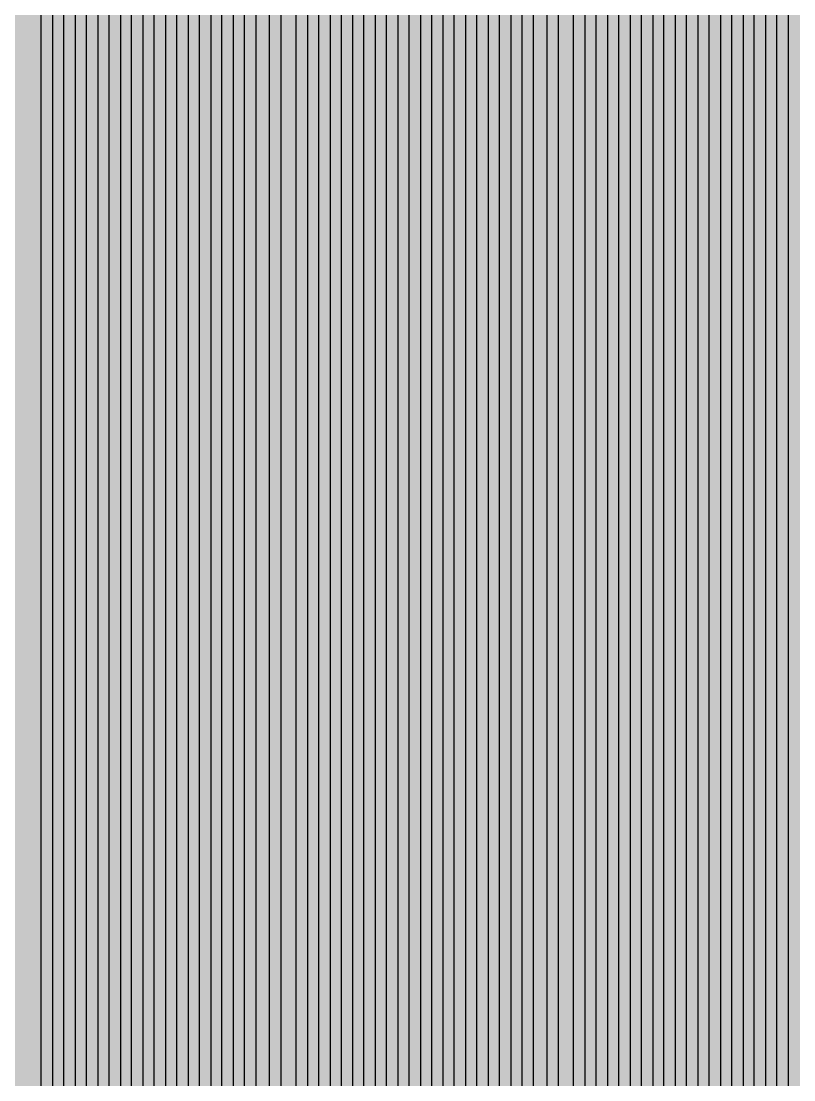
# Model space of a CAD drawing. Header units: metres. Extents: x -7240 to 10960, y -29667 to 1823.
# Drawn here: x 659.5 to 899, y -15233.6 to -14905.6 of the extents above; entities that cross this region are included whole.
import ezdxf

# ---------------------------------------------------------------- set-up
doc = ezdxf.new("R2010")
doc.units = ezdxf.units.M
doc.layers.add('Metal1', color=4, linetype='CONTINUOUS')
doc.layers.add('Polyimide', color=7, linetype='CONTINUOUS')

msp = doc.modelspace()

# ---------------------------------------------------------------- hatches: boundary and pattern name
at = {"layer": 'Polyimide'}
msp.add_hatch(color=7, dxfattribs=at).paths.add_polyline_path([(4088.45, -11806.89), (4098.72, -11851.21), (4115.58, -11893.47), (4138.63, -11932.7), (4167.35, -11967.99), (4201.08, -11998.53), (4239.03, -12023.62), (4280.35, -12042.68), (4349.18, -12073.73), (4413.2, -12113.76), (4471.26, -12162.04), (4522.3, -12217.69), (4565.39, -12279.7), (4599.74, -12346.94), (4624.73, -12418.19), (4639.91, -12492.16), (4645, -12567.5), (4639.91, -12642.84), (4624.73, -12716.8), (4599.74, -12788.06), (4565.39, -12855.3), (4522.3, -12917.31), (4471.26, -12972.96), (4413.2, -13021.24), (4349.18, -13061.27), (4280.35, -13092.32), (4239.03, -13111.38), (4201.08, -13136.47), (4167.35, -13167.01), (4138.63, -13202.3), (4115.58, -13241.52), (4098.72, -13283.78), (4088.45, -13328.11), (4085, -13373.48), (4085, -13567.5), (4099.45, -13861.55), (4142.64, -14152.77), (4214.18, -14438.35), (4313.36, -14715.55), (4439.24, -14981.69), (4590.59, -15234.21), (4765.97, -15470.68), (4963.68, -15688.82), (5181.82, -15886.53), (5418.29, -16061.91), (5670.81, -16213.26), (5936.95, -16339.14), (6214.15, -16438.32), (6499.73, -16509.85), (6790.95, -16553.05), (7085, -16567.5), (9960.38, -16567.5), (10038.79, -16571.35), (10116.45, -16582.87), (10192.6, -16601.95), (10266.52, -16628.4), (10337.49, -16661.96), (10404.83, -16702.32), (10467.89, -16749.09), (10526.06, -16801.81), (10578.78, -16859.98), (10625.55, -16923.04), (10665.91, -16990.38), (10699.48, -17061.35), (10725.93, -17135.27), (10745, -17211.43), (10756.52, -17289.08), (10760.38, -17367.5), (10760.38, -21957.3), (10721.61, -22012.91), (10685.97, -22070.59), (10653.58, -22130.14), (10624.53, -22191.39), (10598.92, -22254.16), (10576.82, -22318.25), (10558.3, -22383.46), (10543.41, -22449.6), (10532.21, -22516.46), (10524.72, -22583.84), (10520.97, -22651.53), (10520.97, -22719.32), (10524.72, -22787.01), (10532.21, -22854.38), (10543.41, -22921.24), (10558.3, -22987.38), (10576.82, -23052.6), (10598.92, -23116.68), (10624.53, -23179.45), (10653.58, -23240.71), (10685.97, -23300.26), (10721.61, -23357.93), (10760.38, -23413.54), (10760.38, -28667.5), (10756.52, -28745.91), (10745, -28823.57), (10725.93, -28899.73), (10699.48, -28973.65), (10665.91, -29044.62), (10625.55, -29111.96), (10578.78, -29175.01), (10526.06, -29233.19), (10467.89, -29285.91), (10404.83, -29332.68), (10337.49, -29373.04), (10266.52, -29406.6), (10192.6, -29433.05), (10116.45, -29452.13), (10038.79, -29463.65), (9960.38, -29467.5), (-6239.63, -29467.5), (-6318.04, -29463.65), (-6395.7, -29452.13), (-6471.85, -29433.05), (-6545.77, -29406.6), (-6616.74, -29373.04), (-6684.08, -29332.68), (-6747.14, -29285.91), (-6805.31, -29233.19), (-6858.03, -29175.01), (-6904.8, -29111.96), (-6945.16, -29044.62), (-6978.73, -28973.65), (-7005.18, -28899.73), (-7024.25, -28823.57), (-7035.77, -28745.91), (-7039.63, -28667.5), (-7039.63, -23426.32), (-6999.36, -23370.07), (-6962.33, -23311.63), (-6928.66, -23251.2), (-6898.45, -23188.96), (-6871.81, -23125.12), (-6848.81, -23059.88), (-6829.53, -22993.44), (-6814.04, -22926.02), (-6802.37, -22857.83), (-6794.57, -22789.09), (-6790.67, -22720.02), (-6790.67, -22650.84), (-6794.57, -22581.77), (-6802.37, -22513.03), (-6814.04, -22444.84), (-6829.53, -22377.42), (-6848.81, -22310.98), (-6871.81, -22245.74), (-6898.45, -22181.89), (-6928.66, -22119.66), (-6962.33, -22059.22), (-6999.36, -22000.79), (-7039.63, -21944.54), (-7039.63, -17367.5), (-7035.77, -17289.08), (-7024.25, -17211.43), (-7005.18, -17135.27), (-6978.73, -17061.35), (-6945.16, -16990.38), (-6904.8, -16923.04), (-6858.03, -16859.98), (-6805.31, -16801.81), (-6747.14, -16749.09), (-6684.08, -16702.32), (-6616.74, -16661.96), (-6545.77, -16628.4), (-6471.85, -16601.95), (-6395.7, -16582.87), (-6318.04, -16571.35), (-6239.63, -16567.5), (-3334, -16567.5), (-3039.95, -16553.05), (-2748.73, -16509.85), (-2463.15, -16438.32), (-2185.95, -16339.14), (-1919.81, -16213.26), (-1667.29, -16061.91), (-1430.82, -15886.53), (-1212.68, -15688.82), (-1014.97, -15470.68), (-839.59, -15234.21), (-688.24, -14981.69), (-562.36, -14715.55), (-463.18, -14438.35), (-391.64, -14152.77), (-348.45, -13861.55), (-334, -13567.5), (-334, -13373.48), (-337.45, -13328.11), (-347.72, -13283.78), (-364.58, -13241.52), (-387.63, -13202.3), (-416.35, -13167.01), (-450.08, -13136.47), (-488.03, -13111.38), (-529.35, -13092.32), (-529.35, -13092.32), (-598.18, -13061.27), (-662.2, -13021.24), (-720.26, -12972.96), (-771.3, -12917.31), (-814.39, -12855.3), (-848.74, -12788.06), (-873.73, -12716.8), (-888.91, -12642.84), (-894, -12567.5), (-888.91, -12492.16), (-873.73, -12418.19), (-848.74, -12346.94), (-814.39, -12279.7), (-771.3, -12217.69), (-720.26, -12162.04), (-662.2, -12113.76), (-598.18, -12073.73), (-529.35, -12042.68), (-488.03, -12023.62), (-450.08, -11998.53), (-416.35, -11967.99), (-387.63, -11932.7), (-364.58, -11893.47), (-347.72, -11851.21), (-337.45, -11806.89), (-334, -11761.52), (-334, -11074.31), (-337.45, -11028.94), (-347.72, -10984.62), (-364.58, -10942.36), (-387.63, -10903.13), (-416.35, -10867.84), (-450.08, -10837.3), (-488.03, -10812.21), (-529.35, -10793.16), (-529.35, -10793.16), (-598.18, -10762.1), (-662.2, -10722.07), (-720.26, -10673.8), (-771.3, -10618.15), (-814.39, -10556.13), (-848.74, -10488.89), (-873.73, -10417.64), (-888.91, -10343.67), (-894, -10268.33), (-888.91, -10192.99), (-873.73, -10119.03), (-848.74, -10047.77), (-814.39, -9980.53), (-771.3, -9918.52), (-720.26, -9862.87), (-662.2, -9814.59), (-598.18, -9774.56), (-529.35, -9743.51), (-488.03, -9724.45), (-450.08, -9699.36), (-416.35, -9668.82), (-387.63, -9633.53), (-364.58, -9594.31), (-347.72, -9552.05), (-337.45, -9507.72), (-334, -9462.35), (-334, -8775.14), (-337.45, -8729.78), (-347.72, -8685.45), (-364.58, -8643.19), (-387.63, -8603.96), (-416.35, -8568.68), (-450.08, -8538.14), (-488.03, -8513.05), (-529.35, -8493.99), (-529.35, -8493.99), (-598.18, -8462.94), (-662.2, -8422.91), (-720.26, -8374.63), (-771.3, -8318.98), (-814.39, -8256.97), (-848.74, -8189.73), (-873.73, -8118.47), (-888.91, -8044.5), (-894, -7969.17), (-888.91, -7893.83), (-873.73, -7819.86), (-848.74, -7748.61), (-814.39, -7681.36), (-771.3, -7619.35), (-720.26, -7563.7), (-662.2, -7515.42), (-598.18, -7475.4), (-529.35, -7444.34), (-529.35, -7444.34), (-488.03, -7425.28), (-450.08, -7400.2), (-416.35, -7369.66), (-387.63, -7334.37), (-364.58, -7295.14), (-347.72, -7252.88), (-337.45, -7208.56), (-334, -7163.19), (-334, -6475.98), (-337.45, -6430.61), (-347.72, -6386.29), (-364.58, -6344.02), (-387.63, -6304.8), (-416.35, -6269.51), (-450.08, -6238.97), (-488.03, -6213.88), (-529.35, -6194.82), (-529.35, -6194.82), (-598.18, -6163.77), (-662.2, -6123.74), (-720.26, -6075.46), (-771.3, -6019.81), (-814.39, -5957.8), (-848.74, -5890.56), (-873.73, -5819.31), (-888.91, -5745.34), (-894, -5670), (-888.91, -5594.66), (-873.73, -5520.69), (-848.74, -5449.44), (-814.39, -5382.2), (-771.3, -5320.19), (-720.26, -5264.54), (-662.2, -5216.26), (-598.18, -5176.23), (-529.35, -5145.18), (-529.35, -5145.18), (-488.03, -5126.12), (-450.08, -5101.03), (-416.35, -5070.49), (-387.63, -5035.2), (-364.58, -4995.98), (-347.72, -4953.71), (-337.45, -4909.39), (-334, -4864.02), (-334, 380), (-334, 1522.5), (-289, 1522.5), (-288.78, 1515.63), (-288.1, 1508.79), (-286.98, 1502.02), (-285.42, 1495.32), (-283.43, 1488.75), (-281.01, 1482.32), (-278.17, 1476.06), (-274.93, 1470), (-271.3, 1464.17), (-267.3, 1458.58), (-262.94, 1453.27), (-258.25, 1448.25), (-253.23, 1443.56), (-247.92, 1439.2), (-242.33, 1435.2), (-236.5, 1431.57), (-230.44, 1428.33), (-224.18, 1425.49), (-217.75, 1423.07), (-211.18, 1421.08), (-204.48, 1419.52), (-197.71, 1418.4), (-190.87, 1417.72), (-184, 1417.5), (-177.13, 1417.72), (-170.29, 1418.4), (-163.52, 1419.52), (-156.82, 1421.08), (-150.25, 1423.07), (-143.82, 1425.49), (-137.56, 1428.33), (-131.5, 1431.57), (-125.67, 1435.2), (-120.08, 1439.2), (-114.77, 1443.56), (-109.75, 1448.25), (-105.06, 1453.27), (-100.7, 1458.58), (-96.7, 1464.17), (-93.07, 1470), (-89.83, 1476.06), (-86.99, 1482.32), (-84.57, 1488.75), (-82.58, 1495.32), (-81.02, 1502.02), (-79.9, 1508.79), (-79.22, 1515.63), (-79, 1522.5), (1786, 1522.5), (3835, 1522.5), (3835.21, 1529.04), (3835.86, 1535.55), (3836.92, 1542.01), (3838.41, 1548.38), (3840.31, 1554.64), (3842.61, 1560.77), (3845.31, 1566.73), (3848.4, 1572.5), (3851.85, 1578.06), (3855.66, 1583.38), (3859.82, 1588.43), (3864.29, 1593.21), (3869.07, 1597.68), (3874.12, 1601.84), (3879.44, 1605.65), (3885, 1609.1), (3890.77, 1612.19), (3896.73, 1614.89), (3902.86, 1617.19), (3909.12, 1619.09), (3915.49, 1620.58), (3921.95, 1621.64), (3928.46, 1622.29), (3935, 1622.5), (3941.54, 1622.29), (3948.05, 1621.64), (3954.51, 1620.58), (3960.88, 1619.09), (3967.14, 1617.19), (3973.27, 1614.89), (3979.23, 1612.19), (3985, 1609.1), (3990.56, 1605.65), (3995.88, 1601.84), (4000.93, 1597.68), (4005.71, 1593.21), (4010.18, 1588.43), (4014.34, 1583.38), (4018.15, 1578.06), (4021.6, 1572.5), (4024.69, 1566.73), (4027.39, 1560.77), (4029.69, 1554.64), (4031.59, 1548.38), (4033.08, 1542.01), (4034.14, 1535.55), (4034.79, 1529.04), (4035, 1522.5), (4085, 1522.5), (4085, 380), (4085, 330), (4085, -4864.02), (4088.45, -4909.39), (4098.72, -4953.71), (4115.58, -4995.98), (4138.63, -5035.2), (4167.35, -5070.49), (4201.08, -5101.03), (4239.03, -5126.12), (4280.35, -5145.18), (4280.35, -5145.18), (4349.18, -5176.23), (4413.2, -5216.26), (4471.26, -5264.54), (4522.3, -5320.19), (4565.39, -5382.2), (4599.74, -5449.44), (4624.73, -5520.69), (4639.91, -5594.66), (4645, -5670), (4639.91, -5745.34), (4624.73, -5819.31), (4599.74, -5890.56), (4565.39, -5957.8), (4522.3, -6019.81), (4471.26, -6075.46), (4413.2, -6123.74), (4349.18, -6163.77), (4280.35, -6194.82), (4239.03, -6213.88), (4201.08, -6238.97), (4167.35, -6269.51), (4138.63, -6304.8), (4115.58, -6344.02), (4098.72, -6386.29), (4088.45, -6430.61), (4085, -6475.98), (4085, -11761.52), (4088.45, -11806.89)])

# ---------------------------------------------------------------- linework, layer by layer
at = {"layer": 'Metal1'}
for points in [[(665.75, -15255.7), (665.75, -15232.85), (665.75, -15209.99), (665.75, -15187.13), (665.75, -15164.27), (665.75, -15141.42), (665.75, -15118.56), (665.75, -15095.7), (665.75, -15072.85), (665.75, -15049.99), (665.75, -15027.13), (665.75, -15004.28), (665.75, -14981.42), (665.75, -14958.56), (665.75, -14935.71), (665.75, -14912.85), (665.75, -14889.99)], [(669.25, -14889.99), (669.25, -14912.85), (669.25, -14935.71), (669.25, -14958.56), (669.25, -14981.42), (669.25, -15004.28), (669.25, -15027.13), (669.25, -15049.99), (669.25, -15072.85), (669.25, -15095.7), (669.25, -15118.56), (669.25, -15141.42), (669.25, -15164.27), (669.25, -15187.13), (669.25, -15209.99), (669.25, -15232.85), (669.25, -15255.7)], [(672.75, -15255.7), (672.75, -15232.85), (672.75, -15209.99), (672.75, -15187.13), (672.75, -15164.27), (672.75, -15141.42), (672.75, -15118.56), (672.75, -15095.7), (672.75, -15072.85), (672.75, -15049.99), (672.75, -15027.13), (672.75, -15004.28), (672.75, -14981.42), (672.75, -14958.56), (672.75, -14935.71), (672.75, -14912.85), (672.75, -14889.99)], [(676.25, -14889.99), (676.25, -14912.85), (676.25, -14935.71), (676.25, -14958.56), (676.25, -14981.42), (676.25, -15004.28), (676.25, -15027.13), (676.25, -15049.99), (676.25, -15072.85), (676.25, -15095.7), (676.25, -15118.56), (676.25, -15141.42), (676.25, -15164.27), (676.25, -15187.13), (676.25, -15209.99), (676.25, -15232.85), (676.25, -15255.7)], [(679.75, -15255.7), (679.75, -15232.85), (679.75, -15209.99), (679.75, -15187.13), (679.75, -15164.27), (679.75, -15141.42), (679.75, -15118.56), (679.75, -15095.7), (679.75, -15072.85), (679.75, -15049.99), (679.75, -15027.13), (679.75, -15004.28), (679.75, -14981.42), (679.75, -14958.56), (679.75, -14935.71), (679.75, -14912.85), (679.75, -14889.99)], [(683.25, -14889.99), (683.25, -14912.85), (683.25, -14935.71), (683.25, -14958.56), (683.25, -14981.42), (683.25, -15004.28), (683.25, -15027.13), (683.25, -15049.99), (683.25, -15072.85), (683.25, -15095.7), (683.25, -15118.56), (683.25, -15141.42), (683.25, -15164.27), (683.25, -15187.13), (683.25, -15209.99), (683.25, -15232.85), (683.25, -15255.7)], [(686.75, -15255.7), (686.75, -15232.85), (686.75, -15209.99), (686.75, -15187.13), (686.75, -15164.27), (686.75, -15141.42), (686.75, -15118.56), (686.75, -15095.7), (686.75, -15072.85), (686.75, -15049.99), (686.75, -15027.13), (686.75, -15004.28), (686.75, -14981.42), (686.75, -14958.56), (686.75, -14935.71), (686.75, -14912.85), (686.75, -14889.99)], [(690.25, -14889.99), (690.25, -14912.85), (690.25, -14935.71), (690.25, -14958.56), (690.25, -14981.42), (690.25, -15004.28), (690.25, -15027.13), (690.25, -15049.99), (690.25, -15072.85), (690.25, -15095.7), (690.25, -15118.56), (690.25, -15141.42), (690.25, -15164.27), (690.25, -15187.13), (690.25, -15209.99), (690.25, -15232.85), (690.25, -15255.7)], [(693.75, -15255.7), (693.75, -15232.85), (693.75, -15209.99), (693.75, -15187.13), (693.75, -15164.27), (693.75, -15141.42), (693.75, -15118.56), (693.75, -15095.7), (693.75, -15072.85), (693.75, -15049.99), (693.75, -15027.13), (693.75, -15004.28), (693.75, -14981.42), (693.75, -14958.56), (693.75, -14935.71), (693.75, -14912.85), (693.75, -14889.99)], [(697.25, -14889.99), (697.25, -14912.85), (697.25, -14935.71), (697.25, -14958.56), (697.25, -14981.42), (697.25, -15004.28), (697.25, -15027.13), (697.25, -15049.99), (697.25, -15072.85), (697.25, -15095.7), (697.25, -15118.56), (697.25, -15141.42), (697.25, -15164.27), (697.25, -15187.13), (697.25, -15209.99), (697.25, -15232.85), (697.25, -15255.7)], [(700.75, -15255.7), (700.75, -15232.85), (700.75, -15209.99), (700.75, -15187.13), (700.75, -15164.27), (700.75, -15141.42), (700.75, -15118.56), (700.75, -15095.7), (700.75, -15072.85), (700.75, -15049.99), (700.75, -15027.13), (700.75, -15004.28), (700.75, -14981.42), (700.75, -14958.56), (700.75, -14935.71), (700.75, -14912.85), (700.75, -14889.99)], [(704.25, -14889.99), (704.25, -14912.85), (704.25, -14935.71), (704.25, -14958.56), (704.25, -14981.42), (704.25, -15004.28), (704.25, -15027.13), (704.25, -15049.99), (704.25, -15072.85), (704.25, -15095.7), (704.25, -15118.56), (704.25, -15141.42), (704.25, -15164.27), (704.25, -15187.13), (704.25, -15209.99), (704.25, -15232.85), (704.25, -15255.7)], [(707.75, -15255.7), (707.75, -15232.85), (707.75, -15209.99), (707.75, -15187.13), (707.75, -15164.27), (707.75, -15141.42), (707.75, -15118.56), (707.75, -15095.7), (707.75, -15072.85), (707.75, -15049.99), (707.75, -15027.13), (707.75, -15004.28), (707.75, -14981.42), (707.75, -14958.56), (707.75, -14935.71), (707.75, -14912.85), (707.75, -14889.99)], [(711.25, -14889.99), (711.25, -14912.85), (711.25, -14935.71), (711.25, -14958.56), (711.25, -14981.42), (711.25, -15004.28), (711.25, -15027.13), (711.25, -15049.99), (711.25, -15072.85), (711.25, -15095.7), (711.25, -15118.56), (711.25, -15141.42), (711.25, -15164.27), (711.25, -15187.13), (711.25, -15209.99), (711.25, -15232.85), (711.25, -15255.7)], [(714.75, -15255.7), (714.75, -15232.85), (714.75, -15209.99), (714.75, -15187.13), (714.75, -15164.27), (714.75, -15141.42), (714.75, -15118.56), (714.75, -15095.7), (714.75, -15072.85), (714.75, -15049.99), (714.75, -15027.13), (714.75, -15004.28), (714.75, -14981.42), (714.75, -14958.56), (714.75, -14935.71), (714.75, -14912.85), (714.75, -14889.99)], [(718.25, -14889.99), (718.25, -14912.85), (718.25, -14935.71), (718.25, -14958.56), (718.25, -14981.42), (718.25, -15004.28), (718.25, -15027.13), (718.25, -15049.99), (718.25, -15072.85), (718.25, -15095.7), (718.25, -15118.56), (718.25, -15141.42), (718.25, -15164.27), (718.25, -15187.13), (718.25, -15209.99), (718.25, -15232.85), (718.25, -15255.7)], [(721.75, -15255.7), (721.75, -15232.85), (721.75, -15209.99), (721.75, -15187.13), (721.75, -15164.27), (721.75, -15141.42), (721.75, -15118.56), (721.75, -15095.7), (721.75, -15072.85), (721.75, -15049.99), (721.75, -15027.13), (721.75, -15004.28), (721.75, -14981.42), (721.75, -14958.56), (721.75, -14935.71), (721.75, -14912.85), (721.75, -14889.99)], [(725.25, -14889.99), (725.25, -14912.85), (725.25, -14935.71), (725.25, -14958.56), (725.25, -14981.42), (725.25, -15004.28), (725.25, -15027.13), (725.25, -15049.99), (725.25, -15072.85), (725.25, -15095.7), (725.25, -15118.56), (725.25, -15141.42), (725.25, -15164.27), (725.25, -15187.13), (725.25, -15209.99), (725.25, -15232.85), (725.25, -15255.7)], [(728.75, -15255.7), (728.75, -15232.85), (728.75, -15209.99), (728.75, -15187.13), (728.75, -15164.27), (728.75, -15141.42), (728.75, -15118.56), (728.75, -15095.7), (728.75, -15072.85), (728.75, -15049.99), (728.75, -15027.13), (728.75, -15004.28), (728.75, -14981.42), (728.75, -14958.56), (728.75, -14935.71), (728.75, -14912.85), (728.75, -14889.99)], [(732.25, -14889.99), (732.25, -14912.85), (732.25, -14935.71), (732.25, -14958.56), (732.25, -14981.42), (732.25, -15004.28), (732.25, -15027.13), (732.25, -15049.99), (732.25, -15072.85), (732.25, -15095.7), (732.25, -15118.56), (732.25, -15141.42), (732.25, -15164.27), (732.25, -15187.13), (732.25, -15209.99), (732.25, -15232.85), (732.25, -15255.7)], [(736.5, -15255.7), (736.5, -15232.85), (736.5, -15209.99), (736.5, -15187.13), (736.5, -15164.27), (736.5, -15141.42), (736.5, -15118.56), (736.5, -15095.7), (736.5, -15072.85), (736.5, -15049.99), (736.5, -15027.13), (736.5, -15004.28), (736.5, -14981.42), (736.5, -14958.56), (736.5, -14935.71), (736.5, -14912.85), (736.5, -14889.99)], [(740, -14889.99), (740, -14912.85), (740, -14935.71), (740, -14958.56), (740, -14981.42), (740, -15004.28), (740, -15027.13), (740, -15049.99), (740, -15072.85), (740, -15095.7), (740, -15118.56), (740, -15141.42), (740, -15164.27), (740, -15187.13), (740, -15209.99), (740, -15232.85), (740, -15255.7)], [(744.75, -15255.7), (744.75, -15232.85), (744.75, -15209.99), (744.75, -15187.13), (744.75, -15164.27), (744.75, -15141.42), (744.75, -15118.56), (744.75, -15095.7), (744.75, -15072.85), (744.75, -15049.99), (744.75, -15027.13), (744.75, -15004.28), (744.75, -14981.42), (744.75, -14958.56), (744.75, -14935.71), (744.75, -14912.85), (744.75, -14889.99)], [(748.25, -14889.99), (748.25, -14912.85), (748.25, -14935.71), (748.25, -14958.56), (748.25, -14981.42), (748.25, -15004.28), (748.25, -15027.13), (748.25, -15049.99), (748.25, -15072.85), (748.25, -15095.7), (748.25, -15118.56), (748.25, -15141.42), (748.25, -15164.27), (748.25, -15187.13), (748.25, -15209.99), (748.25, -15232.85), (748.25, -15255.7)], [(751.75, -15255.7), (751.75, -15232.85), (751.75, -15209.99), (751.75, -15187.13), (751.75, -15164.27), (751.75, -15141.42), (751.75, -15118.56), (751.75, -15095.7), (751.75, -15072.85), (751.75, -15049.99), (751.75, -15027.13), (751.75, -15004.28), (751.75, -14981.42), (751.75, -14958.56), (751.75, -14935.71), (751.75, -14912.85), (751.75, -14889.99)], [(755.25, -14889.99), (755.25, -14912.85), (755.25, -14935.71), (755.25, -14958.56), (755.25, -14981.42), (755.25, -15004.28), (755.25, -15027.13), (755.25, -15049.99), (755.25, -15072.85), (755.25, -15095.7), (755.25, -15118.56), (755.25, -15141.42), (755.25, -15164.27), (755.25, -15187.13), (755.25, -15209.99), (755.25, -15232.85), (755.25, -15255.7)], [(758.75, -15255.7), (758.75, -15232.85), (758.75, -15209.99), (758.75, -15187.13), (758.75, -15164.27), (758.75, -15141.42), (758.75, -15118.56), (758.75, -15095.7), (758.75, -15072.85), (758.75, -15049.99), (758.75, -15027.13), (758.75, -15004.28), (758.75, -14981.42), (758.75, -14958.56), (758.75, -14935.71), (758.75, -14912.85), (758.75, -14889.99)], [(762.25, -14889.99), (762.25, -14912.85), (762.25, -14935.71), (762.25, -14958.56), (762.25, -14981.42), (762.25, -15004.28), (762.25, -15027.13), (762.25, -15049.99), (762.25, -15072.85), (762.25, -15095.7), (762.25, -15118.56), (762.25, -15141.42), (762.25, -15164.27), (762.25, -15187.13), (762.25, -15209.99), (762.25, -15232.85), (762.25, -15255.7)], [(765.75, -15255.7), (765.75, -15232.85), (765.75, -15209.99), (765.75, -15187.13), (765.75, -15164.27), (765.75, -15141.42), (765.75, -15118.56), (765.75, -15095.7), (765.75, -15072.85), (765.75, -15049.99), (765.75, -15027.13), (765.75, -15004.28), (765.75, -14981.42), (765.75, -14958.56), (765.75, -14935.71), (765.75, -14912.85), (765.75, -14889.99)], [(769.25, -14889.99), (769.25, -14912.85), (769.25, -14935.71), (769.25, -14958.56), (769.25, -14981.42), (769.25, -15004.28), (769.25, -15027.13), (769.25, -15049.99), (769.25, -15072.85), (769.25, -15095.7), (769.25, -15118.56), (769.25, -15141.42), (769.25, -15164.27), (769.25, -15187.13), (769.25, -15209.99), (769.25, -15232.85), (769.25, -15255.7)], [(772.75, -15255.7), (772.75, -15232.85), (772.75, -15209.99), (772.75, -15187.13), (772.75, -15164.27), (772.75, -15141.42), (772.75, -15118.56), (772.75, -15095.7), (772.75, -15072.85), (772.75, -15049.99), (772.75, -15027.13), (772.75, -15004.28), (772.75, -14981.42), (772.75, -14958.56), (772.75, -14935.71), (772.75, -14912.85), (772.75, -14889.99)], [(776.25, -14889.99), (776.25, -14912.85), (776.25, -14935.71), (776.25, -14958.56), (776.25, -14981.42), (776.25, -15004.28), (776.25, -15027.13), (776.25, -15049.99), (776.25, -15072.85), (776.25, -15095.7), (776.25, -15118.56), (776.25, -15141.42), (776.25, -15164.27), (776.25, -15187.13), (776.25, -15209.99), (776.25, -15232.85), (776.25, -15255.7)], [(779.75, -15255.7), (779.75, -15232.85), (779.75, -15209.99), (779.75, -15187.13), (779.75, -15164.27), (779.75, -15141.42), (779.75, -15118.56), (779.75, -15095.7), (779.75, -15072.85), (779.75, -15049.99), (779.75, -15027.13), (779.75, -15004.28), (779.75, -14981.42), (779.75, -14958.56), (779.75, -14935.71), (779.75, -14912.85), (779.75, -14889.99)], [(783.25, -14889.99), (783.25, -14912.85), (783.25, -14935.71), (783.25, -14958.56), (783.25, -14981.42), (783.25, -15004.28), (783.25, -15027.13), (783.25, -15049.99), (783.25, -15072.85), (783.25, -15095.7), (783.25, -15118.56), (783.25, -15141.42), (783.25, -15164.27), (783.25, -15187.13), (783.25, -15209.99), (783.25, -15232.85), (783.25, -15255.7)], [(786.75, -15255.7), (786.75, -15232.85), (786.75, -15209.99), (786.75, -15187.13), (786.75, -15164.27), (786.75, -15141.42), (786.75, -15118.56), (786.75, -15095.7), (786.75, -15072.85), (786.75, -15049.99), (786.75, -15027.13), (786.75, -15004.28), (786.75, -14981.42), (786.75, -14958.56), (786.75, -14935.71), (786.75, -14912.85), (786.75, -14889.99)], [(790.25, -14889.99), (790.25, -14912.85), (790.25, -14935.71), (790.25, -14958.56), (790.25, -14981.42), (790.25, -15004.28), (790.25, -15027.13), (790.25, -15049.99), (790.25, -15072.85), (790.25, -15095.7), (790.25, -15118.56), (790.25, -15141.42), (790.25, -15164.27), (790.25, -15187.13), (790.25, -15209.99), (790.25, -15232.85), (790.25, -15255.7)], [(793.75, -15255.7), (793.75, -15232.85), (793.75, -15209.99), (793.75, -15187.13), (793.75, -15164.27), (793.75, -15141.42), (793.75, -15118.56), (793.75, -15095.7), (793.75, -15072.85), (793.75, -15049.99), (793.75, -15027.13), (793.75, -15004.28), (793.75, -14981.42), (793.75, -14958.56), (793.75, -14935.71), (793.75, -14912.85), (793.75, -14889.99)], [(797.25, -14889.99), (797.25, -14912.85), (797.25, -14935.71), (797.25, -14958.56), (797.25, -14981.42), (797.25, -15004.28), (797.25, -15027.13), (797.25, -15049.99), (797.25, -15072.85), (797.25, -15095.7), (797.25, -15118.56), (797.25, -15141.42), (797.25, -15164.27), (797.25, -15187.13), (797.25, -15209.99), (797.25, -15232.85), (797.25, -15255.7)], [(800.75, -15255.7), (800.75, -15232.85), (800.75, -15209.99), (800.75, -15187.13), (800.75, -15164.27), (800.75, -15141.42), (800.75, -15118.56), (800.75, -15095.7), (800.75, -15072.85), (800.75, -15049.99), (800.75, -15027.13), (800.75, -15004.28), (800.75, -14981.42), (800.75, -14958.56), (800.75, -14935.71), (800.75, -14912.85), (800.75, -14889.99)], [(804.25, -14889.99), (804.25, -14912.85), (804.25, -14935.71), (804.25, -14958.56), (804.25, -14981.42), (804.25, -15004.28), (804.25, -15027.13), (804.25, -15049.99), (804.25, -15072.85), (804.25, -15095.7), (804.25, -15118.56), (804.25, -15141.42), (804.25, -15164.27), (804.25, -15187.13), (804.25, -15209.99), (804.25, -15232.85), (804.25, -15255.7)], [(807.75, -15255.7), (807.75, -15232.85), (807.75, -15209.99), (807.75, -15187.13), (807.75, -15164.27), (807.75, -15141.42), (807.75, -15118.56), (807.75, -15095.7), (807.75, -15072.85), (807.75, -15049.99), (807.75, -15027.13), (807.75, -15004.28), (807.75, -14981.42), (807.75, -14958.56), (807.75, -14935.71), (807.75, -14912.85), (807.75, -14889.99)], [(811.25, -14889.99), (811.25, -14912.85), (811.25, -14935.71), (811.25, -14958.56), (811.25, -14981.42), (811.25, -15004.28), (811.25, -15027.13), (811.25, -15049.99), (811.25, -15072.85), (811.25, -15095.7), (811.25, -15118.56), (811.25, -15141.42), (811.25, -15164.27), (811.25, -15187.13), (811.25, -15209.99), (811.25, -15232.85), (811.25, -15255.7)], [(814.75, -15255.7), (814.75, -15232.85), (814.75, -15209.99), (814.75, -15187.13), (814.75, -15164.27), (814.75, -15141.42), (814.75, -15118.56), (814.75, -15095.7), (814.75, -15072.85), (814.75, -15049.99), (814.75, -15027.13), (814.75, -15004.28), (814.75, -14981.42), (814.75, -14958.56), (814.75, -14935.71), (814.75, -14912.85), (814.75, -14889.99)], [(818.25, -14889.99), (818.25, -14912.85), (818.25, -14935.71), (818.25, -14958.56), (818.25, -14981.42), (818.25, -15004.28), (818.25, -15027.13), (818.25, -15049.99), (818.25, -15072.85), (818.25, -15095.7), (818.25, -15118.56), (818.25, -15141.42), (818.25, -15164.27), (818.25, -15187.13), (818.25, -15209.99), (818.25, -15232.85), (818.25, -15255.7)], [(822.5, -15255.7), (822.5, -15232.85), (822.5, -15209.99), (822.5, -15187.13), (822.5, -15164.27), (822.5, -15141.42), (822.5, -15118.56), (822.5, -15095.7), (822.5, -15072.85), (822.5, -15049.99), (822.5, -15027.13), (822.5, -15004.28), (822.5, -14981.42), (822.5, -14958.56), (822.5, -14935.71), (822.5, -14912.85), (822.5, -14889.99)], [(826, -14889.99), (826, -14912.85), (826, -14935.71), (826, -14958.56), (826, -14981.42), (826, -15004.28), (826, -15027.13), (826, -15049.99), (826, -15072.85), (826, -15095.7), (826, -15118.56), (826, -15141.42), (826, -15164.27), (826, -15187.13), (826, -15209.99), (826, -15232.85), (826, -15255.7)], [(830.75, -15255.7), (830.75, -15232.85), (830.75, -15209.99), (830.75, -15187.13), (830.75, -15164.27), (830.75, -15141.42), (830.75, -15118.56), (830.75, -15095.7), (830.75, -15072.85), (830.75, -15049.99), (830.75, -15027.13), (830.75, -15004.28), (830.75, -14981.42), (830.75, -14958.56), (830.75, -14935.71), (830.75, -14912.85), (830.75, -14889.99)], [(834.25, -14889.99), (834.25, -14912.85), (834.25, -14935.71), (834.25, -14958.56), (834.25, -14981.42), (834.25, -15004.28), (834.25, -15027.13), (834.25, -15049.99), (834.25, -15072.85), (834.25, -15095.7), (834.25, -15118.56), (834.25, -15141.42), (834.25, -15164.27), (834.25, -15187.13), (834.25, -15209.99), (834.25, -15232.85), (834.25, -15255.7)], [(837.75, -15255.7), (837.75, -15232.85), (837.75, -15209.99), (837.75, -15187.13), (837.75, -15164.27), (837.75, -15141.42), (837.75, -15118.56), (837.75, -15095.7), (837.75, -15072.85), (837.75, -15049.99), (837.75, -15027.13), (837.75, -15004.28), (837.75, -14981.42), (837.75, -14958.56), (837.75, -14935.71), (837.75, -14912.85), (837.75, -14889.99)], [(841.25, -14889.99), (841.25, -14912.85), (841.25, -14935.71), (841.25, -14958.56), (841.25, -14981.42), (841.25, -15004.28), (841.25, -15027.13), (841.25, -15049.99), (841.25, -15072.85), (841.25, -15095.7), (841.25, -15118.56), (841.25, -15141.42), (841.25, -15164.27), (841.25, -15187.13), (841.25, -15209.99), (841.25, -15232.85), (841.25, -15255.7)], [(844.75, -15255.7), (844.75, -15232.85), (844.75, -15209.99), (844.75, -15187.13), (844.75, -15164.27), (844.75, -15141.42), (844.75, -15118.56), (844.75, -15095.7), (844.75, -15072.85), (844.75, -15049.99), (844.75, -15027.13), (844.75, -15004.28), (844.75, -14981.42), (844.75, -14958.56), (844.75, -14935.71), (844.75, -14912.85), (844.75, -14889.99)], [(848.25, -14889.99), (848.25, -14912.85), (848.25, -14935.71), (848.25, -14958.56), (848.25, -14981.42), (848.25, -15004.28), (848.25, -15027.13), (848.25, -15049.99), (848.25, -15072.85), (848.25, -15095.7), (848.25, -15118.56), (848.25, -15141.42), (848.25, -15164.27), (848.25, -15187.13), (848.25, -15209.99), (848.25, -15232.85), (848.25, -15255.7)], [(851.75, -15255.7), (851.75, -15232.85), (851.75, -15209.99), (851.75, -15187.13), (851.75, -15164.27), (851.75, -15141.42), (851.75, -15118.56), (851.75, -15095.7), (851.75, -15072.85), (851.75, -15049.99), (851.75, -15027.13), (851.75, -15004.28), (851.75, -14981.42), (851.75, -14958.56), (851.75, -14935.71), (851.75, -14912.85), (851.75, -14889.99)], [(855.25, -14889.99), (855.25, -14912.85), (855.25, -14935.71), (855.25, -14958.56), (855.25, -14981.42), (855.25, -15004.28), (855.25, -15027.13), (855.25, -15049.99), (855.25, -15072.85), (855.25, -15095.7), (855.25, -15118.56), (855.25, -15141.42), (855.25, -15164.27), (855.25, -15187.13), (855.25, -15209.99), (855.25, -15232.85), (855.25, -15255.7)], [(858.75, -15255.7), (858.75, -15232.85), (858.75, -15209.99), (858.75, -15187.13), (858.75, -15164.27), (858.75, -15141.42), (858.75, -15118.56), (858.75, -15095.7), (858.75, -15072.85), (858.75, -15049.99), (858.75, -15027.13), (858.75, -15004.28), (858.75, -14981.42), (858.75, -14958.56), (858.75, -14935.71), (858.75, -14912.85), (858.75, -14889.99)], [(862.25, -14889.99), (862.25, -14912.85), (862.25, -14935.71), (862.25, -14958.56), (862.25, -14981.42), (862.25, -15004.28), (862.25, -15027.13), (862.25, -15049.99), (862.25, -15072.85), (862.25, -15095.7), (862.25, -15118.56), (862.25, -15141.42), (862.25, -15164.27), (862.25, -15187.13), (862.25, -15209.99), (862.25, -15232.85), (862.25, -15255.7)], [(865.75, -15255.7), (865.75, -15232.85), (865.75, -15209.99), (865.75, -15187.13), (865.75, -15164.27), (865.75, -15141.42), (865.75, -15118.56), (865.75, -15095.7), (865.75, -15072.85), (865.75, -15049.99), (865.75, -15027.13), (865.75, -15004.28), (865.75, -14981.42), (865.75, -14958.56), (865.75, -14935.71), (865.75, -14912.85), (865.75, -14889.99)], [(869.25, -14889.99), (869.25, -14912.85), (869.25, -14935.71), (869.25, -14958.56), (869.25, -14981.42), (869.25, -15004.28), (869.25, -15027.13), (869.25, -15049.99), (869.25, -15072.85), (869.25, -15095.7), (869.25, -15118.56), (869.25, -15141.42), (869.25, -15164.27), (869.25, -15187.13), (869.25, -15209.99), (869.25, -15232.85), (869.25, -15255.7)], [(872.75, -15255.7), (872.75, -15232.85), (872.75, -15209.99), (872.75, -15187.13), (872.75, -15164.27), (872.75, -15141.42), (872.75, -15118.56), (872.75, -15095.7), (872.75, -15072.85), (872.75, -15049.99), (872.75, -15027.13), (872.75, -15004.28), (872.75, -14981.42), (872.75, -14958.56), (872.75, -14935.71), (872.75, -14912.85), (872.75, -14889.99)], [(876.25, -14889.99), (876.25, -14912.85), (876.25, -14935.71), (876.25, -14958.56), (876.25, -14981.42), (876.25, -15004.28), (876.25, -15027.13), (876.25, -15049.99), (876.25, -15072.85), (876.25, -15095.7), (876.25, -15118.56), (876.25, -15141.42), (876.25, -15164.27), (876.25, -15187.13), (876.25, -15209.99), (876.25, -15232.85), (876.25, -15255.7)], [(879.75, -15255.7), (879.75, -15232.85), (879.75, -15209.99), (879.75, -15187.13), (879.75, -15164.27), (879.75, -15141.42), (879.75, -15118.56), (879.75, -15095.7), (879.75, -15072.85), (879.75, -15049.99), (879.75, -15027.13), (879.75, -15004.28), (879.75, -14981.42), (879.75, -14958.56), (879.75, -14935.71), (879.75, -14912.85), (879.75, -14889.99)], [(883.25, -14889.99), (883.25, -14912.85), (883.25, -14935.71), (883.25, -14958.56), (883.25, -14981.42), (883.25, -15004.28), (883.25, -15027.13), (883.25, -15049.99), (883.25, -15072.85), (883.25, -15095.7), (883.25, -15118.56), (883.25, -15141.42), (883.25, -15164.27), (883.25, -15187.13), (883.25, -15209.99), (883.25, -15232.85), (883.25, -15255.7)], [(886.75, -15255.7), (886.75, -15232.85), (886.75, -15209.99), (886.75, -15187.13), (886.75, -15164.27), (886.75, -15141.42), (886.75, -15118.56), (886.75, -15095.7), (886.75, -15072.85), (886.75, -15049.99), (886.75, -15027.13), (886.75, -15004.28), (886.75, -14981.42), (886.75, -14958.56), (886.75, -14935.71), (886.75, -14912.85), (886.75, -14889.99)], [(890.25, -14889.99), (890.25, -14912.85), (890.25, -14935.71), (890.25, -14958.56), (890.25, -14981.42), (890.25, -15004.28), (890.25, -15027.13), (890.25, -15049.99), (890.25, -15072.85), (890.25, -15095.7), (890.25, -15118.56), (890.25, -15141.42), (890.25, -15164.27), (890.25, -15187.13), (890.25, -15209.99), (890.25, -15232.85), (890.25, -15255.7)], [(893.75, -15255.7), (893.75, -15232.85), (893.75, -15209.99), (893.75, -15187.13), (893.75, -15164.27), (893.75, -15141.42), (893.75, -15118.56), (893.75, -15095.7), (893.75, -15072.85), (893.75, -15049.99), (893.75, -15027.13), (893.75, -15004.28), (893.75, -14981.42), (893.75, -14958.56), (893.75, -14935.71), (893.75, -14912.85), (893.75, -14889.99)], [(897.25, -14889.99), (897.25, -14912.85), (897.25, -14935.71), (897.25, -14958.56), (897.25, -14981.42), (897.25, -15004.28), (897.25, -15027.13), (897.25, -15049.99), (897.25, -15072.85), (897.25, -15095.7), (897.25, -15118.56), (897.25, -15141.42), (897.25, -15164.27), (897.25, -15187.13), (897.25, -15209.99), (897.25, -15232.85), (897.25, -15255.7)]]:
    msp.add_lwpolyline(points, dxfattribs=at)

doc.saveas('drawing.dxf')
